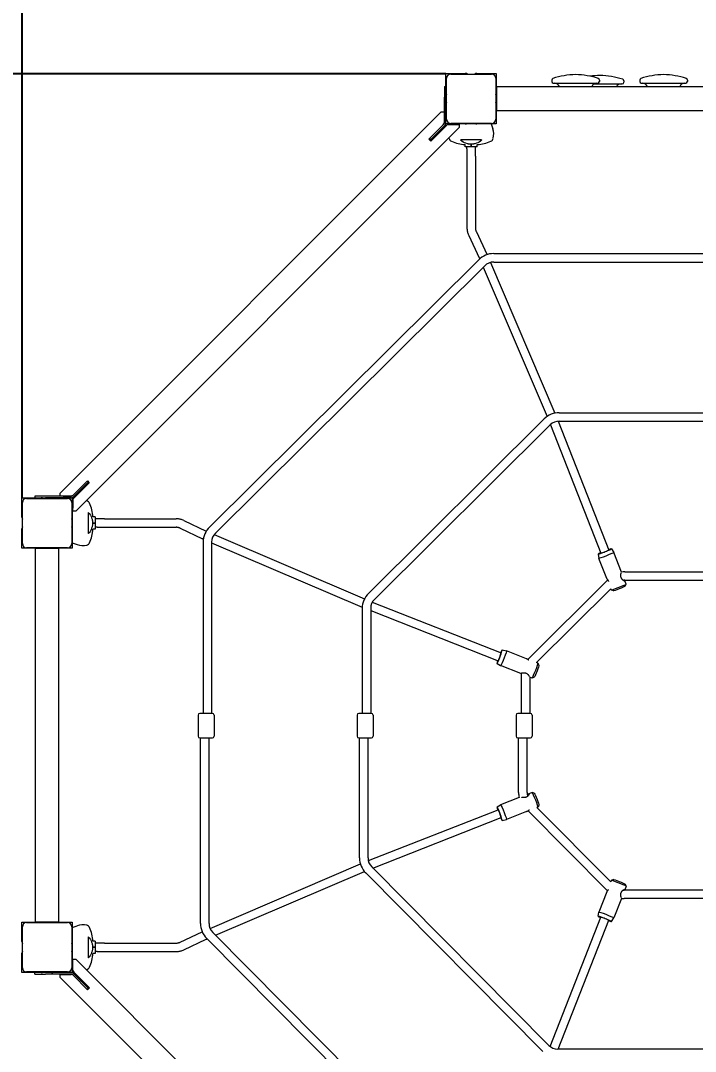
# Model space of a CAD drawing. Extents: x -5037 to 5384, y -4346 to 5633.
# Drawn here: x -1236 to 37, y -599 to 1345 of the extents above; entities that cross this region are included whole.
import ezdxf

# ---------------------------------------------------------------- set-up
doc = ezdxf.new("R2010")
doc.units = 0
doc.header["$LTSCALE"] = 5
doc.header["$PDMODE"] = 33
doc.header["$PDSIZE"] = 20
doc.layers.get('Defpoints').update_dxf_attribs({"linetype": 'CONTINUOUS'})
doc.layers.add('Lg_dim', color=7, linetype='CONTINUOUS')
doc.layers.add('Lg_prod', color=40, linetype='CONTINUOUS')
doc.styles.add('LG1', font='arial.ttf', dxfattribs={"height": 185})
doc.dimstyles.new('LG_DIM', dxfattribs={"dimtxt": 185, "dimasz": 120, "dimexe": 50, "dimexo": 1, "dimgap": 50, "dimtad": 0, "dimtih": 1, "dimtoh": 1, "dimdec": 0, "dimrnd": 10, "dimdsep": 46, "dimtxsty": 'LG1', "dimcen": 2.5, "dimclrt": 4, "dimadec": 4, "dimazin": 0, "dimtfac": 1, "dimtdec": 0, "dimtmove": 0, "dimatfit": 3, "dimfxl": 1, "dimtolj": 1, "dimtzin": 0, "dimarcsym": 0})

# ---------------------------------------------------------------- blocks, each defined once
blk = doc.blocks.new('*D4')
at = {"layer": 'Defpoints', "color": 0, "transparency": 16777216}
for p in [(-3021.5, -355.6), (3050.1, -354.6), (3050.1, -3761.6)]:
    blk.add_point(p, dxfattribs=at)
at = {"layer": 'Lg_dim', "color": 0, "lineweight": -2, "transparency": 16777216}
for p, q in [((-3021.5, -356.6), (-3021.5, -3811.6)), ((3050.1, -355.6), (3050.1, -3811.6)), ((-2901.5, -3761.6), (-1139.3, -3761.6)), ((2930.1, -3761.6), (546.8, -3761.6))]:
    blk.add_line(p, q, dxfattribs=at)
at = {"layer": 'Lg_dim', "color": 0, "transparency": 16777216}
for points in [[(-2901.5, -3741.6), (-2901.5, -3781.6), (-3021.5, -3761.6)], [(2930.1, -3741.6), (2930.1, -3781.6), (3050.1, -3761.6)]]:
    blk.add_solid(points, dxfattribs=at)
at = {"layer": 'Lg_dim', "color": 4, "transparency": 16777216, "insert": (-296.3, -3761.6), "char_height": 185, "attachment_point": 5, "style": 'LG1'}
blk.add_mtext('\\A1;6070 mm\\P [(19\'-11{\\H1.000000x;\\S1/4;}" in)]', dxfattribs=at)
blk = doc.blocks.new('*D6')
at = {"layer": 'Defpoints', "color": 0, "transparency": 16777216}
for p in [(1261.8, 3785.2), (-1233.2, 444.4), (1261.8, 444.4)]:
    blk.add_point(p, dxfattribs=at)
at = {"layer": 'Lg_dim', "color": 0, "lineweight": -2, "transparency": 16777216}
for p, q in [((-1233.2, 445.4), (-1233.2, 3835.2)), ((1261.8, 445.4), (1261.8, 3835.2)), ((-1113.2, 3785.2), (-610.1, 3785.2)), ((1141.8, 3785.2), (908.1, 3785.2))]:
    blk.add_line(p, q, dxfattribs=at)
at = {"layer": 'Lg_dim', "color": 0, "transparency": 16777216}
for points in [[(-1113.2, 3805.2), (-1113.2, 3765.2), (-1233.2, 3785.2)], [(1141.8, 3805.2), (1141.8, 3765.2), (1261.8, 3785.2)]]:
    blk.add_solid(points, dxfattribs=at)
at = {"layer": 'Lg_dim', "color": 4, "transparency": 16777216, "insert": (149, 3785.2), "char_height": 185, "attachment_point": 5, "style": 'LG1'}
blk.add_mtext('\\A1;2500 mm\\P [(8\'-2{\\H1.000000x;\\S5/16;}" in)]', dxfattribs=at)
blk = doc.blocks.new('*D7')
at = {"layer": 'Defpoints', "color": 0, "transparency": 16777216}
for p in [(-433.2, 1244.4), (-4396.1, -1250.6), (-433.2, -1250.6)]:
    blk.add_point(p, dxfattribs=at)
at = {"layer": 'Lg_dim', "color": 0, "lineweight": -2, "transparency": 16777216}
for p, q in [((-434.2, 1244.4), (-4446.1, 1244.4)), ((-4396.1, 1124.4), (-4396.1, 212.7)), ((-4396.1, -1130.6), (-4396.1, -687)), ((-434.2, -1250.6), (-4446.1, -1250.6))]:
    blk.add_line(p, q, dxfattribs=at)
at = {"layer": 'Lg_dim', "color": 0, "transparency": 16777216}
for points in [[(-4416.1, 1124.4), (-4376.1, 1124.4), (-4396.1, 1244.4)], [(-4416.1, -1130.6), (-4376.1, -1130.6), (-4396.1, -1250.6)]]:
    blk.add_solid(points, dxfattribs=at)
at = {"layer": 'Lg_dim', "color": 4, "transparency": 16777216, "insert": (-4396.1, -237.1), "char_height": 185, "attachment_point": 5, "style": 'LG1'}
blk.add_mtext('\\A1;2500 mm\\P [(8\'-2{\\H1.000000x;\\S5/16;}" in)]', dxfattribs=at)

msp = doc.modelspace()

# ---------------------------------------------------------------- linework, layer by layer
at = {"layer": 'Lg_prod', "linetype": 'Continuous', "lineweight": 0}
for p, q in [((-433.7, 1244.9), (-397.2, 1244.9)), ((-433.7, 1208.4), (-433.7, 1244.9)), ((-424.7, 1243.9), (-347.7, 1243.9)), ((-375.2, 1244.9), (-338.7, 1244.9)), ((-338.7, 1244.9), (-338.7, 1208.4)), ((-432.7, 1158.9), (-432.7, 1235.9)), ((-339.7, 1235.9), (-339.7, 1158.9)), ((-234.2, 1232.7), (-234.2, 1229.9)), ((-231.2, 1226.9), (-195.7, 1226.9)), ((-195.7, 1226.9), (-147.2, 1226.9)), ((-154.4, 1225.4), (-143.2, 1225.4)), ((-144.2, 1232.7), (-144.2, 1229.9)), ((-143.2, 1225.4), (-101.2, 1225.4)), ((-98.2, 1231.2), (-98.2, 1228.4)), ((-68.2, 1232.7), (-68.2, 1229.9)), ((-65.2, 1226.9), (-29.7, 1226.9)), ((-29.7, 1226.9), (18.8, 1226.9)), ((21.8, 1232.7), (21.8, 1229.9)), ((-436.7, 1220.4), (-433.7, 1220.4)), ((-436.7, 1220.4), (-436.7, 1200.4)), ((-433.7, 1200.4), (-433.7, 1220.4)), ((365.8, 1219.9), (-338.2, 1219.9)), ((-338.2, 1219.9), (-338.2, 1174.9)), ((-436.7, 1151.6), (-436.7, 1200.4)), ((-433.7, 1151.6), (-433.7, 1200.4)), ((-433.7, 1149.9), (-433.7, 1186.4)), ((-338.7, 1186.4), (-338.7, 1149.9)), ((-1161.6, 453.7), (-442.8, 1172.5)), ((-436.7, 1172.2), (-437.2, 1172.2)), ((-437.2, 1166.8), (-437.2, 1151.9)), ((-338.2, 1174.9), (365.8, 1174.9)), ((-438.7, 1148.4), (-466, 1121.1)), ((-462.5, 1117.5), (-432.8, 1147.2)), ((-459.3, 1123.5), (-435.4, 1147.4)), ((-438.7, 1148.4), (-437.5, 1149.5)), ((-397.2, 1149.9), (-433.7, 1149.9)), ((-429.3, 1148.6), (-414.4, 1148.6)), ((-428.3, 1149.2), (-423.9, 1149.2)), ((-347.7, 1150.9), (-424.7, 1150.9)), ((-423.7, 1149.9), (-424.1, 1148.6)), ((-375.2, 1149.9), (-397.2, 1149.9)), ((-338.7, 1149.9), (-375.2, 1149.9)), ((-348.7, 1149.9), (-345.4, 1140.4)), ((-408.7, 1143), (-1132.1, 419.6)), ((-466, 1121.1), (-462.5, 1117.5)), ((-464.9, 1122.1), (-462.8, 1120)), ((-462.8, 1120), (-459.3, 1123.5)), ((-366.4, 1119.9), (-405.9, 1119.9)), ((-397.6, 1107), (-397.7, 1110.9)), ((-390.9, 1112), (-390.9, 1112)), ((-386.2, 1110.9), (-386.2, 1107)), ((-386.2, 1107), (-386.2, 1110.9)), ((-374.8, 1107), (-374.6, 1110.9)), ((-386.2, 1107), (-397.6, 1107)), ((-394.2, 1103), (-394.2, 1107)), ((-394.2, 1103), (-394.2, 1088.9)), ((-394.2, 1088.9), (-394.2, 954.1)), ((-374.8, 1107), (-386.2, 1107)), ((-378.2, 1103), (-378.2, 1107)), ((-378.2, 1088.9), (-378.2, 1103)), ((-378.2, 1088.9), (-378.2, 954.1)), ((-390.8, 939.5), (-370.9, 897.3)), ((-376.4, 946.3), (-356.5, 904.1)), ((-343.7, 905.4), (375.4, 905.4)), ((-879.8, 389.8), (-371.8, 893.8)), ((-868.6, 378.4), (-360.6, 882.4)), ((-363.3, 879.7), (-242.8, 598.3)), ((-349.7, 888.6), (-228.1, 604.6)), ((-343.7, 889.4), (375.4, 889.4)), ((-220.1, 605.4), (250.4, 605.4)), ((-579.8, 264.8), (-248.3, 593.8)), ((-221.9, 589.3), (-126.6, 346.4)), ((-220.1, 589.4), (250.4, 589.4)), ((-568.6, 253.5), (-237, 582.4)), ((-236.6, 582.8), (-141.5, 340.5)), ((-1137.5, 449.5), (-1110.2, 476.9)), ((-1106.6, 473.3), (-1136.3, 443.7)), ((-1112.3, 470.5), (-1136.2, 446.6)), ((-1112.3, 470.5), (-1108.8, 474)), ((-1110.9, 476.2), (-1108.8, 474)), ((-1110.2, 476.9), (-1106.6, 473.3)), ((-1209.2, 447.9), (-1209.2, 444.9)), ((-1189.2, 447.9), (-1209.2, 447.9)), ((-1140.4, 447.9), (-1189.2, 447.9)), ((-1161.7, 447.9), (-1161.7, 449.9)), ((-1161.6, 449.9), (-1161.7, 449.9)), ((-1156, 448.1), (-1141.1, 448.1)), ((-1137.5, 449.5), (-1138.3, 448.8)), ((-1233.7, 444.9), (-1197.2, 444.9)), ((-1233.7, 408.4), (-1233.7, 444.9)), ((-1232.7, 358.9), (-1232.7, 435.9)), ((-1224.7, 443.9), (-1147.7, 443.9)), ((-1209.2, 444.9), (-1189.2, 444.9)), ((-1140.4, 444.9), (-1189.2, 444.9)), ((-1175.2, 444.9), (-1138.7, 444.9)), ((-1161.7, 444.9), (-1161.7, 444.9)), ((-1139.7, 435.9), (-1139.7, 358.9)), ((-1138.7, 444.9), (-1138.7, 408.4)), ((-1138.7, 434.9), (-1137.8, 435.2)), ((-1137.8, 440.2), (-1137.8, 425.3)), ((-1138.7, 408.4), (-1138.7, 386.4)), ((-1108.7, 417.1), (-1108.7, 377.7)), ((-1095.7, 408.8), (-1099.7, 408.9)), ((-1095.7, 408.8), (-1095.7, 397.4)), ((-1100.7, 392.6), (-1100.7, 392.6)), ((-1095.7, 397.4), (-1099.7, 397.4)), ((-1099.7, 397.4), (-1095.7, 397.4)), ((-1091.7, 405.4), (-1095.7, 405.4)), ((-1095.7, 397.4), (-1095.7, 386)), ((-1091.7, 389.4), (-1095.7, 389.4)), ((-1077.7, 405.4), (-1091.7, 405.4)), ((-1091.7, 389.4), (-1077.7, 389.4)), ((-1077.7, 405.4), (-942.9, 405.4)), ((-1077.7, 389.4), (-942.9, 389.4)), ((-928.2, 402.1), (-886.1, 382.1)), ((-1233.7, 349.9), (-1233.7, 386.4)), ((-1138.7, 386.4), (-1138.7, 349.9)), ((-1095.7, 386), (-1099.7, 385.8)), ((-935.1, 387.6), (-892.9, 367.7)), ((-871, 375.6), (-587.5, 254.2)), ((-1197.2, 349.9), (-1233.7, 349.9)), ((-1147.7, 350.9), (-1224.7, 350.9)), ((-1138.7, 349.9), (-1175.2, 349.9)), ((-1138.7, 359.9), (-1129.2, 356.6)), ((-891.7, 361.4), (-891.7, 38.4)), ((-875.7, 361.4), (-875.7, 38.4)), ((-875.7, 360.2), (-591.7, 238.6)), ((-1163.7, 349.4), (-1208.7, 349.4)), ((-1208.7, 349.4), (-1208.7, -354.6)), ((-1163.7, -354.6), (-1163.7, 349.4)), ((-146.8, 338.7), (-145.2, 330.8)), ((-130.3, 292.8), (-145.2, 330.8)), ((-121.5, 348.7), (-117.3, 341.7)), ((-102.8, 304.8), (-117.3, 341.7)), ((-96.5, 305.4), (125.5, 305.4)), ((-279.5, 140.2), (-128.5, 290)), ((-262.9, 134.2), (-122.6, 273.3)), ((-121.8, 271.3), (-122.6, 273.3)), ((-96.5, 289.4), (125.5, 289.4)), ((-93.9, 282.2), (-96.4, 288.7)), ((-95.6, 278.3), (-93.9, 282.2)), ((-117.9, 269.6), (-121.8, 271.3)), ((-591.7, 236.4), (-591.7, 38.4)), ((-575.7, 236.4), (-575.7, 38.4)), ((-572.6, 248.2), (-329.3, 152.7)), ((-575.7, 232.2), (-335.1, 137.8)), ((-327.5, 158), (-319.6, 156.4)), ((-281.5, 141.5), (-319.6, 156.4)), ((-337.4, 132.7), (-330.5, 128.5)), ((-292.5, 113.6), (-330.5, 128.5)), ((-260.1, 133.1), (-262.9, 134.2)), ((-258.4, 129.1), (-260, 133)), ((-291.7, 111.5), (-291.7, 38.4)), ((-271, 105.1), (-275.7, 106.9)), ((-275.7, 106.9), (-275.7, 38.4)), ((-267.1, 106.8), (-271, 105.1)), ((-901.2, 35.4), (-901.2, -4.6)), ((-886.2, 38.4), (-898.2, 38.4)), ((-874.2, 38.4), (-886.2, 38.4)), ((-871.2, 35.4), (-871.2, -4.6)), ((-601.2, 35.4), (-601.2, -4.6)), ((-586.2, 38.4), (-598.2, 38.4)), ((-574.2, 38.4), (-586.2, 38.4)), ((-571.2, 35.4), (-571.2, -4.6)), ((-301.2, 35.4), (-301.2, -4.6)), ((-286.2, 38.4), (-298.2, 38.4)), ((-274.2, 38.4), (-286.2, 38.4)), ((-271.2, 35.4), (-271.2, -4.6)), ((-898.2, -7.6), (-886.2, -7.6)), ((-896.7, -357.6), (-896.7, -7.6)), ((-886.2, -7.6), (-874.2, -7.6)), ((-880.7, -357.6), (-880.7, -7.6)), ((-598.2, -7.6), (-586.2, -7.6)), ((-596.7, -234.1), (-596.7, -7.6)), ((-586.2, -7.6), (-574.2, -7.6)), ((-580.7, -234.1), (-580.7, -7.6)), ((-298.2, -7.6), (-286.2, -7.6)), ((-296.7, -110.5), (-296.7, -7.6)), ((-286.2, -7.6), (-274.2, -7.6)), ((-280.7, -110.5), (-280.7, -7.6)), ((-271, -110.4), (-277.4, -112.9)), ((-267.1, -112.1), (-271, -110.4)), ((-337.4, -138), (-330.5, -133.7)), ((-295.5, -120), (-330.5, -133.7)), ((-258.4, -134.4), (-260, -138.3)), ((-580.1, -239.2), (-335.1, -143.1)), ((-281.5, -146.7), (-319.6, -161.7)), ((-129, -296), (-278.8, -145)), ((-260.1, -138.3), (-262.1, -139.1)), ((-122.9, -279.4), (-262.1, -139.1)), ((-571.6, -253.1), (-329.3, -158)), ((-327.5, -163.3), (-319.6, -161.7)), ((-878.8, -366.8), (-595.1, -245.3)), ((-239.8, -587.5), (-573.7, -251)), ((-868.5, -379.8), (-587.5, -259.5)), ((-251.2, -598.8), (-585.1, -262.2)), ((-121.8, -276.5), (-122.9, -279.4)), ((-117.9, -274.8), (-121.8, -276.5)), ((-93.9, -287.5), (-96.4, -293.9)), ((-95.6, -283.6), (-93.9, -287.5)), ((-130.3, -298), (-145.2, -336)), ((-102.8, -310.3), (-117.3, -347)), ((124.2, -294.6), (-97.8, -294.6)), ((124.2, -310.6), (-97.8, -310.6)), ((-237.2, -589.8), (-141.5, -345.8)), ((-146.8, -344), (-145.2, -336)), ((-121.5, -353.9), (-117.3, -347)), ((-1233.7, -355.1), (-1197.2, -355.1)), ((-1233.7, -391.6), (-1233.7, -355.1)), ((-1232.7, -441.1), (-1232.7, -364.1)), ((-1224.7, -356.1), (-1147.7, -356.1)), ((-1208.7, -354.6), (-1163.7, -354.6)), ((-1175.2, -355.1), (-1138.7, -355.1)), ((-1139.7, -364.1), (-1139.7, -441.1)), ((-1138.7, -355.1), (-1138.7, -391.6)), ((-1138.7, -365.1), (-1129.2, -361.9)), ((-222, -594.6), (-126.6, -351.6)), ((-1108.7, -382.9), (-1108.7, -422.3)), ((-935.1, -392.9), (-893.5, -373.2)), ((-928.2, -407.3), (-886.1, -387.4)), ((-376.1, -898.8), (-885.1, -385.8)), ((-364.8, -887.5), (-873.7, -374.5)), ((-1138.7, -391.6), (-1138.7, -413.6)), ((-1100.7, -407.4), (-1100.7, -407.4)), ((-1095.7, -391.2), (-1099.7, -391.1)), ((-1099.7, -402.6), (-1095.7, -402.6)), ((-1095.7, -402.6), (-1099.7, -402.6)), ((-1095.7, -391.2), (-1095.7, -402.6)), ((-1091.7, -394.6), (-1095.7, -394.6)), ((-1095.7, -402.6), (-1095.7, -414)), ((-1077.7, -394.6), (-1091.7, -394.6)), ((-1077.7, -394.6), (-942.9, -394.6)), ((-1233.7, -450.1), (-1233.7, -413.6)), ((-1138.7, -413.6), (-1138.7, -450.1)), ((-1131.8, -425.2), (-408.4, -1148.6)), ((-1095.7, -414), (-1099.7, -414.2)), ((-1091.7, -410.6), (-1095.7, -410.6)), ((-1091.7, -410.6), (-1077.7, -410.6)), ((-1077.7, -410.6), (-942.9, -410.6)), ((-1138.7, -440.1), (-1137.4, -440.6)), ((-1137.4, -445.8), (-1137.4, -430.9)), ((-1197.2, -450.1), (-1233.7, -450.1)), ((-1147.7, -449.1), (-1224.7, -449.1)), ((-1209.2, -453.1), (-1209.2, -450.1)), ((-1189.2, -450.1), (-1209.2, -450.1)), ((-1209.2, -453.1), (-1189.2, -453.1)), ((-1140.4, -450.1), (-1189.2, -450.1)), ((-1140.4, -453.1), (-1189.2, -453.1)), ((-1138.7, -450.1), (-1175.2, -450.1)), ((-1161.7, -450.1), (-1161.7, -450.1)), ((-1161.7, -453.1), (-1161.7, -455.1)), ((-1161.7, -455.1), (-1161.3, -455.1)), ((-442.5, -1178.1), (-1161.3, -459.3)), ((-1155.6, -453.7), (-1140.7, -453.7)), ((-1137.2, -455.1), (-1138.3, -454)), ((-1137.2, -455.1), (-1109.8, -482.5)), ((-1112.3, -475.8), (-1136.2, -451.9)), ((-1106.3, -478.9), (-1136, -449.3)), ((-1108.8, -479.3), (-1112.3, -475.8)), ((-1110.9, -481.4), (-1108.8, -479.3)), ((-1109.8, -482.5), (-1106.3, -478.9)), ((247.8, -594.6), (-222.8, -594.6))]:
    msp.add_line(p, q, dxfattribs=at)
for centre, radius, start, end in [((-424.7, 1235.9), 8, 90, 180), ((-397.2, 1236.9), 8, 61.045, 90), ((-375.2, 1236.9), 8, 90, 118.955), ((-347.7, 1235.9), 8, 0, 90), ((-231.2, 1232.7), 3, 108.0094, 180), ((-231.2, 1229.9), 3, 180, 270), ((-185.7, 1092.9), 150, 91.3173, 108.0094), ((-229.2, 1216.9), 10, 17.4576, 90), ((-192.6, 1092.9), 150, 71.9906, 88.6827), ((-139.7, 1091.4), 150, 91.3173, 98.5355), ((-149.2, 1216.9), 10, 90, 162.5424), ((-147.2, 1229.9), 3, 270, 360), ((-147.2, 1232.7), 3, 0, 71.9906), ((-146.6, 1091.4), 150, 71.9906, 88.6827), ((-103.2, 1215.4), 10, 90, 153.2563), ((-101.2, 1228.4), 3, 270, 360), ((-101.2, 1231.2), 3, 0, 71.9906), ((-65.2, 1232.7), 3, 108.0094, 180), ((-65.2, 1229.9), 3, 180, 270), ((-19.7, 1092.9), 150, 91.3173, 108.0094), ((-63.2, 1216.9), 10, 17.4576, 90), ((-26.6, 1092.9), 150, 71.9906, 88.6827), ((16.8, 1216.9), 10, 90, 162.5424), ((18.8, 1229.9), 3, 270, 360), ((18.8, 1232.7), 3, 0, 71.9906), ((-425.7, 1208.4), 8, 180, 208.955), ((-346.7, 1208.4), 8, 331.045, 0), ((-425.7, 1186.4), 8, 151.045, 180), ((-346.7, 1186.4), 8, 0, 28.955), ((-442.2, 1151.9), 5, 315, 0.006), ((-428.3, 1155.2), 11, 210.5987, 211.8634), ((-439.7, 1151.6), 3, 315, 0), ((-428.3, 1155.2), 11, 227.6053, 238.1366), ((-439.7, 1151.6), 6, 315, 0), ((-428.3, 1155.2), 6, 206.2352, 206.3013), ((-429.3, 1143.6), 5, 90.006, 135), ((-424.7, 1158.9), 8, 180, 270), ((-428.3, 1155.2), 6, 243.6987, 270), ((-397.2, 1157.9), 8, 270, 298.955), ((-375.2, 1157.9), 8, 241.045, 270), ((-347.7, 1158.9), 8, 270, 0), ((-375.6, 1130), 32, 346.8467, 19), ((-396.7, 1130), 32, 191.3388, 193.1533), ((-420, 1124.5), 8, 193.1533, 245.347), ((-394.2, 1180.8), 70, 245.347, 267.117), ((-378.1, 1180.8), 70, 272.883, 294.653), ((-352.3, 1124.5), 8, 294.653, 346.8467), ((-343.7, 865.4), 40, 90, 134.7719), ((-343.7, 865.4), 24, 90, 134.7719), ((-220.1, 565.4), 40, 90, 134.7719), ((-220.1, 565.4), 24, 90, 134.7719), ((-1141.1, 453.1), 5, 269.994, 315), ((-1140.4, 450.9), 3, 270, 315), ((-1144.7, 438.9), 11, 58.7146, 60.3027), ((-1224.7, 435.9), 8, 90, 180), ((-1197.2, 436.9), 8, 61.045, 90), ((-1175.2, 436.9), 8, 90, 118.955), ((-1147.7, 435.9), 8, 0, 90), ((-1140.4, 450.9), 6, 270, 315), ((-1132.8, 440.2), 5, 135, 179.994), ((-1144.7, 438.9), 11, 31.8634, 42.5011), ((-1118.7, 407.9), 32, 76.8467, 78.6612), ((-1113.3, 431.3), 8, 24.653, 76.8467), ((-1169.6, 405.4), 70, 2.883, 24.653), ((-1225.7, 408.4), 8, 180, 208.955), ((-1146.7, 408.4), 8, 331.045, 0), ((-1225.7, 386.4), 8, 151.045, 180), ((-1146.7, 386.4), 8, 0, 28.955), ((-851.7, 361.4), 40, 134.7719, 180), ((-1169.6, 389.3), 70, 335.347, 357.117), ((-851.7, 361.4), 24, 134.7719, 180), ((-1224.7, 358.9), 8, 180, 270), ((-1197.2, 357.9), 8, 270, 298.955), ((-1175.2, 357.9), 8, 241.045, 270), ((-1147.7, 358.9), 8, 270, 0), ((-1118.7, 386.9), 32, 251, 283.1533), ((-1113.3, 363.5), 8, 283.1533, 335.347), ((-96.5, 265.4), 40, 90, 98.9959), ((-96.5, 265.4), 24, 90, 96.5247), ((-551.7, 236.4), 40, 134.7719, 180), ((-551.7, 236.4), 24, 134.7719, 180), ((-251.7, 111.5), 40, 175.8038, 180), ((-898.2, 35.4), 3, 90, 180), ((-874.2, 35.4), 3, 0, 90), ((-598.2, 35.4), 3, 90, 180), ((-574.2, 35.4), 3, 0, 90), ((-298.2, 35.4), 3, 90, 180), ((-274.2, 35.4), 3, 0, 90), ((-898.2, -4.6), 3, 180, 270), ((-874.2, -4.6), 3, 270, 0), ((-598.2, -4.6), 3, 180, 270), ((-574.2, -4.6), 3, 270, 0), ((-298.2, -4.6), 3, 180, 270), ((-274.2, -4.6), 3, 270, 0), ((-256.7, -110.5), 40, 180, 193.7385), ((-256.7, -110.5), 24, 180, 197.0984), ((-556.7, -234.1), 40, 180, 224.7719), ((-556.7, -234.1), 24, 180, 224.7719), ((-97.8, -270.6), 40, 262.7165, 270), ((-97.8, -270.6), 24, 266.1403, 270), ((-1224.7, -364.1), 8, 90, 180), ((-1197.2, -363.1), 8, 61.045, 90), ((-1175.2, -363.1), 8, 90, 118.955), ((-1147.7, -364.1), 8, 0, 90), ((-1118.7, -392.1), 32, 76.8467, 109), ((-1113.3, -368.7), 8, 24.653, 76.8467), ((-1169.6, -394.6), 70, 2.883, 24.653), ((-856.7, -357.6), 40, 180, 224.7719), ((-856.7, -357.6), 24, 180, 224.7719), ((-1225.7, -391.6), 8, 180, 208.955), ((-1146.7, -391.6), 8, 331.045, 0), ((-1225.7, -413.6), 8, 151.045, 180), ((-1146.7, -413.6), 8, 0, 28.955), ((-1169.6, -410.7), 70, 335.347, 357.117), ((-1224.7, -441.1), 8, 180, 270), ((-1147.7, -441.1), 8, 270, 0), ((-1132.4, -445.8), 5, 180.006, 225), ((-1118.7, -413.1), 32, 281.3388, 283.1533), ((-1113.3, -436.5), 8, 283.1533, 335.347), ((-1197.2, -442.1), 8, 270, 298.955), ((-1175.2, -442.1), 8, 241.045, 270), ((-1140.7, -458.7), 5, 45, 90.006), ((-1140.4, -456.1), 6, 45, 90), ((-1140.4, -456.1), 3, 45, 90), ((-1144.7, -444.1), 11, 298.1869, 301.2995), ((-1144.7, -444.1), 11, 317.5027, 328.1366), ((-222.8, -570.6), 24, 224.7719, 270)]:
    msp.add_arc(centre, radius, start, end, dxfattribs=at)
for centre, major_axis, start_param, end_param in [((-134.1, 343.7), (-12.7, -5), -0.172394, 2.969199), ((-134.1, 343.7), (-12.7, -5), -0.941353, -0.172394), ((-134.1, 343.7), (-8.84, -3.47), -0.172394, 2.969199), ((-134.1, 343.7), (-8.84, -3.47), -0.569621, -0.172394), ((-134.1, 343.7), (12.7, 5), -0.172394, 0.941353), ((-134.1, 343.7), (8.84, 3.47), -0.172394, 0.569621), ((-107.9, 276.8), (-14, -5.5), 0, 2.969199), ((-107.9, 276.8), (14, 5.5), -0.172394, 0), ((-332.5, 145.4), (-5, -12.7), 0.172394, 3.313987), ((-332.5, 145.4), (5, 12.7), 0.172394, 0.941353), ((-332.5, 145.4), (-5, -12.7), -0.941353, 0.172394), ((-332.5, 145.4), (-3.47, -8.84), -0.569621, 0.172394), ((-332.5, 145.4), (-3.47, -8.84), 0.172394, 3.313987), ((-332.5, 145.4), (3.47, 8.84), 0.172394, 0.569621), ((-265.6, 119.1), (-5.5, -14), 0.172394, 3.141593), ((-265.6, 119.1), (-5.5, -14), 0, 0.172394), ((-265.6, -124.4), (-5.5, 14), -0.172394, 0), ((-265.6, -124.4), (5.5, -14), 0, 2.969199), ((-332.5, -150.6), (-5, 12.7), -0.172394, 0.941353), ((-332.5, -150.6), (5, -12.7), -0.172394, 2.969199), ((-332.5, -150.6), (-3.47, 8.84), -0.172394, 0.569621), ((-332.5, -150.6), (3.47, -8.84), -0.172394, 2.969199), ((-332.5, -150.6), (5, -12.7), -0.941353, -0.172394), ((-332.5, -150.6), (3.47, -8.84), -0.569621, -0.172394), ((-107.9, -282), (14, -5.5), 0.172394, 3.141593), ((-107.9, -282), (14, -5.5), 0, 0.172394), ((-134.1, -349), (12.7, -5), 0.172394, 3.313987), ((-134.1, -349), (-12.7, 5), 0.172394, 0.941353), ((-134.1, -349), (8.84, -3.47), 0.172394, 3.313987), ((-134.1, -349), (-8.84, 3.47), 0.172394, 0.569621), ((-134.1, -349), (12.7, -5), -0.941353, 0.172394), ((-134.1, -349), (8.84, -3.47), -0.569621, 0.172394)]:
    msp.add_ellipse(centre, major_axis=major_axis, ratio=0.054622, start_param=start_param, end_param=end_param, dxfattribs=at)
at = {"layer": 'Lg_prod', "linetype": 'Continuous', "lineweight": 0, "extrusion": (0, 0, -1)}
for centre, major_axis, start_param, end_param in [((-131.2, 336.3), (14, 5.5), 0.172394, 3.151239), ((-131.2, 336.3), (14, 5.5), -0.009646, 0.172394), ((-106.8, 274), (11.2, 4.4), 0.172394, 3.086862), ((-106.8, 274), (11.2, 4.4), 0.054731, 0.172394), ((-325, 142.4), (5.5, 14), -0.009646, 2.969199), ((-325, 142.4), (-5.5, -14), -0.172394, 0.009646), ((-262.8, 118), (4.4, 11.2), 0.054731, 2.969199), ((-262.8, 118), (-4.4, -11.2), -0.172394, -0.054731), ((-262.8, -123.3), (-4.4, 11.2), 0.054731, 0.172394), ((-262.8, -123.3), (-4.4, 11.2), 0.172394, 3.086862), ((-325, -147.7), (-5.5, 14), -0.009646, 0.172394), ((-325, -147.7), (-5.5, 14), 0.172394, 3.151239), ((-106.8, -279.2), (-11.2, 4.4), 0.054731, 2.969199), ((-106.8, -279.2), (11.2, -4.4), -0.172394, -0.054731), ((-131.2, -341.5), (-14, 5.5), -0.009646, 2.969199), ((-131.2, -341.5), (14, -5.5), -0.172394, 0.009646)]:
    msp.add_ellipse(centre, major_axis=major_axis, ratio=0.054622, start_param=start_param, end_param=end_param, dxfattribs=at)
at = {"layer": 'Lg_prod', "linetype": 'Continuous', "lineweight": 0}
for points, weights in [([(-442.8, 1172.5), (-442.8, 1172.5), (-440.8, 1172.5), (-437.2, 1172.5)], [1, 0.910683602523, 0.910683602523, 1]), ([(-437.2, 1172.5), (-437.2, 1170.8), (-437.2, 1168.8), (-437.2, 1166.8)], [1, 0.977283884193, 0.977283884193, 1]), ([(-414.4, 1148.6), (-412.4, 1148.6), (-410.5, 1148.6), (-408.7, 1148.6)], [1, 0.977283884193, 0.977283884193, 1]), ([(-408.7, 1148.6), (-408.7, 1145), (-408.7, 1143), (-408.7, 1143)], [1, 0.910683602523, 0.910683602523, 1]), ([(-1161.6, 448.1), (-1161.6, 451.7), (-1161.6, 453.7), (-1161.6, 453.7)], [1, 0.910683602523, 0.910683602523, 1]), ([(-1156, 448.1), (-1158, 448.1), (-1159.9, 448.1), (-1161.6, 448.1)], [1, 0.977283884193, 0.977283884193, 1]), ([(-1137.8, 419.6), (-1137.8, 421.3), (-1137.8, 423.3), (-1137.8, 425.3)], [1, 0.977283884193, 0.977283884193, 1]), ([(-1132.1, 419.6), (-1132.1, 419.6), (-1134.2, 419.6), (-1137.8, 419.6)], [1, 0.910683602523, 0.910683602523, 1]), ([(-1137.4, -425.2), (-1133.8, -425.2), (-1131.8, -425.2), (-1131.8, -425.2)], [1, 0.910683602523, 0.910683602523, 1]), ([(-1137.4, -430.9), (-1137.4, -428.9), (-1137.4, -426.9), (-1137.4, -425.2)], [1, 0.977283884193, 0.977283884193, 1]), ([(-1161.3, -459.3), (-1161.3, -459.3), (-1161.3, -457.3), (-1161.3, -453.7)], [1, 0.910683602523, 0.910683602523, 1]), ([(-1161.3, -453.7), (-1159.6, -453.7), (-1157.6, -453.7), (-1155.6, -453.7)], [1, 0.977283884193, 0.977283884193, 1])]:
    msp.add_rational_spline(points, weights, degree=3, dxfattribs=at)
for points, knots in [([(-434.1, 1145.9), (-434.2, 1146), (-434.3, 1146), (-434.3, 1146.1), (-434.3, 1146.1), (-434.3, 1146.1)], [0.015235173, 0.015235173, 0.015235173, 0.015235173, 0.0155326765, 0.0155326765, 0.0155327333, 0.0155327333, 0.0155327333, 0.0155327333]), ([(-403.7, 1117.2), (-404.2, 1117.5), (-404.6, 1117.9), (-405.1, 1118.5), (-405.3, 1118.8), (-405.6, 1119.3), (-405.7, 1119.6), (-405.9, 1119.9)], [0.000000486, 0.000000486, 0.000000486, 0.000000486, 0.002114988, 0.002114988, 0.003172238, 0.003172238, 0.004229489, 0.004229489, 0.004229489, 0.004229489]), ([(-386.2, 1111.7), (-386.5, 1111.7), (-386.8, 1111.7), (-387.5, 1111.7), (-387.8, 1111.7), (-388.8, 1111.8), (-389.5, 1111.8), (-390.7, 1111.9), (-391.3, 1112), (-392.4, 1112.2), (-392.9, 1112.3), (-393.3, 1112.5)], [0.008164918, 0.008164918, 0.008164918, 0.008164918, 0.009167239, 0.009167239, 0.01016956, 0.01016956, 0.012174201, 0.012174201, 0.014178842, 0.014178842, 0.016183483, 0.016183483, 0.016183483, 0.016183483]), ([(-379, 1112.5), (-379.4, 1112.3), (-379.9, 1112.2), (-380.8, 1112.1), (-381, 1112), (-381.6, 1111.9), (-381.9, 1111.9), (-382.9, 1111.8), (-383.5, 1111.8), (-384.5, 1111.7), (-384.8, 1111.7), (-385.5, 1111.7), (-385.8, 1111.7), (-386.2, 1111.7)], [0.000143327, 0.000143327, 0.000143327, 0.000143327, 0.002148725, 0.002148725, 0.003151424, 0.003151424, 0.004154123, 0.004154123, 0.006159521, 0.006159521, 0.00716222, 0.00716222, 0.008164918, 0.008164918, 0.008164918, 0.008164918]), ([(-366.4, 1119.9), (-366.7, 1119.3), (-367, 1118.8), (-367.5, 1118.1), (-367.7, 1117.9), (-368.1, 1117.5), (-368.4, 1117.4), (-368.6, 1117.2)], [0.000000242, 0.000000242, 0.000000242, 0.000000242, 0.002114103, 0.002114103, 0.003171033, 0.003171033, 0.004227963, 0.004227963, 0.004227963, 0.004227963]), ([(-394.2, 954.1), (-394.2, 953.1), (-394.1, 952.1), (-393.9, 950.1), (-393.8, 949.1), (-393.4, 947.1), (-393.2, 946.1), (-392.7, 944.2), (-392.4, 943.2), (-391.7, 941.3), (-391.3, 940.4), (-390.8, 939.5)], [3.1415927, 3.1415927, 3.1415927, 3.1415927, 3.2218778, 3.2218778, 3.3021629, 3.3021629, 3.3824481, 3.3824481, 3.4627332, 3.4627332, 3.5430184, 3.5430184, 3.5430184, 3.5430184]), ([(-378.2, 954.1), (-378.2, 953.6), (-378.1, 953.1), (-378, 952), (-378, 951.5), (-377.8, 950.4), (-377.7, 949.9), (-377.4, 948.8), (-377.2, 948.3), (-376.8, 947.3), (-376.6, 946.8), (-376.4, 946.3)], [3.1415927, 3.1415927, 3.1415927, 3.1415927, 3.2218778, 3.2218778, 3.3021629, 3.3021629, 3.3824481, 3.3824481, 3.4627332, 3.4627332, 3.5430184, 3.5430184, 3.5430184, 3.5430184]), ([(-370.9, 897.3), (-370.8, 896.9), (-370.6, 896.6), (-370.3, 896), (-370.2, 895.7), (-370.1, 895.4)], [2.71960375, 2.71960375, 2.71960375, 2.71960375, 2.75800099, 2.75800099, 2.79177864, 2.79177864, 2.79177864, 2.79177864]), ([(-1136.1, 445.8), (-1136.1, 445.8), (-1136.1, 445.8), (-1135.9, 445.5), (-1135.7, 445.2), (-1135.5, 444.9), (-1135.5, 444.9), (-1135.5, 444.9)], [0.054256664, 0.054256664, 0.054256664, 0.054256664, 0.054256755, 0.054256755, 0.055358265, 0.055358265, 0.055358324, 0.055358324, 0.055358324, 0.055358324]), ([(-1108.7, 417.1), (-1108.1, 416.8), (-1107.6, 416.5), (-1106.9, 416), (-1106.7, 415.8), (-1106.3, 415.4), (-1106.2, 415.2), (-1106, 414.9)], [0.000000242, 0.000000242, 0.000000242, 0.000000242, 0.002114103, 0.002114103, 0.003171033, 0.003171033, 0.004227963, 0.004227963, 0.004227963, 0.004227963]), ([(-1101.2, 404.5), (-1101.1, 404.1), (-1101, 403.6), (-1100.8, 402.8), (-1100.8, 402.5), (-1100.7, 401.9), (-1100.7, 401.6), (-1100.6, 400.7), (-1100.5, 400), (-1100.5, 399), (-1100.5, 398.7), (-1100.5, 398), (-1100.5, 397.7), (-1100.5, 397.4)], [0.000143327, 0.000143327, 0.000143327, 0.000143327, 0.002148725, 0.002148725, 0.003151424, 0.003151424, 0.004154123, 0.004154123, 0.006159521, 0.006159521, 0.00716222, 0.00716222, 0.008164918, 0.008164918, 0.008164918, 0.008164918]), ([(-1100.5, 397.4), (-1100.5, 397), (-1100.5, 396.7), (-1100.5, 396), (-1100.5, 395.7), (-1100.5, 394.7), (-1100.6, 394.1), (-1100.7, 392.8), (-1100.8, 392.2), (-1101, 391.2), (-1101.1, 390.7), (-1101.2, 390.2)], [0.008164918, 0.008164918, 0.008164918, 0.008164918, 0.009167239, 0.009167239, 0.01016956, 0.01016956, 0.012174201, 0.012174201, 0.014178842, 0.014178842, 0.016183483, 0.016183483, 0.016183483, 0.016183483]), ([(-928.2, 402.1), (-929.2, 402.5), (-930.1, 402.9), (-932, 403.6), (-933, 403.9), (-934.9, 404.4), (-935.9, 404.7), (-937.9, 405), (-938.9, 405.1), (-940.9, 405.3), (-941.9, 405.4), (-942.9, 405.4)], [5.8817596, 5.8817596, 5.8817596, 5.8817596, 5.9620447, 5.9620447, 6.0423299, 6.0423299, 6.122615, 6.122615, 6.2029002, 6.2029002, 6.2831853, 6.2831853, 6.2831853, 6.2831853]), ([(-935.1, 387.6), (-935.6, 387.8), (-936.1, 388), (-937.1, 388.4), (-937.6, 388.6), (-938.7, 388.9), (-939.2, 389), (-940.3, 389.2), (-940.8, 389.3), (-941.8, 389.3), (-942.4, 389.4), (-942.9, 389.4)], [5.8817596, 5.8817596, 5.8817596, 5.8817596, 5.9620447, 5.9620447, 6.0423299, 6.0423299, 6.122615, 6.122615, 6.2029002, 6.2029002, 6.2831853, 6.2831853, 6.2831853, 6.2831853]), ([(-1106, 379.8), (-1106.3, 379.4), (-1106.7, 378.9), (-1107.3, 378.4), (-1107.6, 378.2), (-1108.1, 377.9), (-1108.4, 377.8), (-1108.7, 377.7)], [0.000000486, 0.000000486, 0.000000486, 0.000000486, 0.002114988, 0.002114988, 0.003172238, 0.003172238, 0.004229489, 0.004229489, 0.004229489, 0.004229489]), ([(-891.3, 366.9), (-891.5, 367), (-891.6, 367.1), (-892.2, 367.3), (-892.5, 367.5), (-892.9, 367.7)], [3.50669976, 3.50669976, 3.50669976, 3.50669976, 3.52518431, 3.52518431, 3.56358156, 3.56358156, 3.56358156, 3.56358156]), ([(-130.3, 292.8), (-130.2, 292.7), (-130.2, 292.6), (-130, 292.3), (-129.9, 292), (-129.5, 291.4), (-129.3, 291.1), (-128.9, 290.6), (-128.8, 290.4), (-128.5, 290.1), (-128.4, 289.9), (-128, 289.3), (-127.7, 288.9), (-127.2, 288.1), (-127, 287.7), (-126.8, 287.3)], [0.029790897, 0.029790897, 0.029790897, 0.029790897, 0.030574325, 0.030574325, 0.03226976, 0.03226976, 0.033965195, 0.033965195, 0.034812913, 0.034812913, 0.035660631, 0.035660631, 0.037356066, 0.037356066, 0.038630861, 0.038630861, 0.038630861, 0.038630861]), ([(-96.4, 288.1), (-96.5, 288), (-96.7, 288), (-97, 288), (-97.2, 288.1), (-97.7, 288.3), (-98, 288.4), (-98.7, 288.8), (-99, 289), (-99.5, 289.4), (-99.7, 289.5), (-100.1, 289.8), (-100.2, 290), (-100.8, 290.5), (-101.1, 290.8), (-101.6, 291.5), (-101.8, 291.7), (-102.1, 292.1), (-102.3, 292.3), (-102.7, 293.1), (-103, 293.6), (-103.4, 294.6), (-103.5, 295.2), (-103.7, 296), (-103.8, 296.3), (-103.8, 296.8), (-103.9, 297.1), (-103.9, 297.7), (-103.9, 297.9), (-103.9, 298.5), (-103.9, 298.7), (-103.9, 299.5), (-103.8, 300), (-103.7, 300.9), (-103.6, 301.3), (-103.4, 302.1), (-103.3, 302.5), (-103.2, 302.9), (-103.1, 303), (-103, 303.3), (-103, 303.4), (-102.9, 303.6), (-102.8, 303.7), (-102.8, 303.7)], [0, 0, 0, 0, 0.00169897, 0.00169897, 0.00339793, 0.00339793, 0.0050969, 0.0050969, 0.00679586, 0.00679586, 0.00764535, 0.00764535, 0.00849483, 0.00849483, 0.0101938, 0.0101938, 0.01104328, 0.01104328, 0.01189276, 0.01189276, 0.01359173, 0.01359173, 0.01529069, 0.01529069, 0.01614018, 0.01614018, 0.01698966, 0.01698966, 0.01783914, 0.01783914, 0.01868862, 0.01868862, 0.02038759, 0.02038759, 0.02208656, 0.02208656, 0.02378552, 0.02378552, 0.02463501, 0.02463501, 0.02548449, 0.02548449, 0.0263443, 0.0263443, 0.0263443, 0.0263443]), ([(-96.8, 289.4), (-96.7, 289.2), (-96.6, 289.1), (-96.5, 288.8), (-96.5, 288.7), (-96.4, 288.5), (-96.4, 288.5), (-96.3, 288.3), (-96.3, 288.3), (-96.4, 288.2), (-96.4, 288.1), (-96.4, 288.1)], [0.049911808, 0.049911808, 0.049911808, 0.049911808, 0.050919548, 0.050919548, 0.051767266, 0.051767266, 0.052614984, 0.052614984, 0.053462701, 0.053462701, 0.054310419, 0.054310419, 0.054310419, 0.054310419]), ([(-277.3, 138.7), (-277.5, 138.8), (-277.7, 138.9), (-278.1, 139.2), (-278.3, 139.3), (-278.9, 139.7), (-279.2, 140), (-279.9, 140.5), (-280.2, 140.7), (-280.8, 141.1), (-281, 141.2), (-281.4, 141.4), (-281.5, 141.4), (-281.5, 141.5)], [0.017195763, 0.017195763, 0.017195763, 0.017195763, 0.017839142, 0.017839142, 0.018688625, 0.018688625, 0.02038759, 0.02038759, 0.022086556, 0.022086556, 0.023785522, 0.023785522, 0.024565127, 0.024565127, 0.024565127, 0.024565127]), ([(-292.7, 113.9), (-292.6, 113.9), (-292.5, 114), (-292.1, 114.2), (-291.8, 114.3), (-291.2, 114.5), (-290.9, 114.6), (-290.1, 114.8), (-289.7, 114.9), (-289, 115), (-288.8, 115), (-288.3, 115.1), (-288, 115.1), (-287.2, 115.1), (-286.7, 115.1), (-285.6, 115.1), (-285.1, 115), (-284.2, 114.8), (-284, 114.7), (-283.4, 114.6), (-283.2, 114.5), (-282.4, 114.2), (-281.8, 113.9), (-281.1, 113.5), (-280.9, 113.3), (-280.5, 113), (-280.2, 112.9), (-279.8, 112.5), (-279.7, 112.3), (-279.3, 112), (-279.1, 111.8), (-278.6, 111.3), (-278.3, 110.9), (-277.9, 110.4), (-277.8, 110.2), (-277.6, 109.9), (-277.5, 109.7), (-277.2, 109.3), (-277.1, 109), (-276.9, 108.6), (-276.9, 108.5), (-276.8, 108.2), (-276.8, 108.2), (-276.8, 108.1)], [0.02718345, 0.02718345, 0.02718345, 0.02718345, 0.02887889, 0.02887889, 0.03057432, 0.03057432, 0.03226976, 0.03226976, 0.0339652, 0.0339652, 0.03481291, 0.03481291, 0.03566063, 0.03566063, 0.03735607, 0.03735607, 0.0390515, 0.0390515, 0.03989922, 0.03989922, 0.04074694, 0.04074694, 0.04244237, 0.04244237, 0.04329009, 0.04329009, 0.04413781, 0.04413781, 0.04498552, 0.04498552, 0.04583324, 0.04583324, 0.04752868, 0.04752868, 0.0483764, 0.0483764, 0.04922411, 0.04922411, 0.05091955, 0.05091955, 0.05176727, 0.05176727, 0.05249707, 0.05249707, 0.05249707, 0.05249707]), ([(-291.6, 113.4), (-291.9, 113.4), (-292.1, 113.4), (-292.4, 113.5), (-292.5, 113.5), (-292.6, 113.6), (-292.6, 113.6), (-292.7, 113.7), (-292.7, 113.8), (-292.7, 113.9)], [0.022147225, 0.022147225, 0.022147225, 0.022147225, 0.023785522, 0.023785522, 0.024635005, 0.024635005, 0.025484488, 0.025484488, 0.027183454, 0.027183454, 0.027183454, 0.027183454]), ([(-276.9, -112.9), (-276.8, -113), (-276.8, -113.1), (-276.8, -113.5), (-276.9, -113.7), (-277.1, -114.2), (-277.2, -114.5), (-277.6, -115.1), (-277.8, -115.5), (-278.2, -116), (-278.3, -116.2), (-278.6, -116.5), (-278.8, -116.7), (-279.3, -117.3), (-279.6, -117.6), (-280.2, -118.1), (-280.5, -118.3), (-280.9, -118.6), (-281.1, -118.7), (-281.8, -119.2), (-282.3, -119.4), (-283.4, -119.8), (-284, -120), (-284.8, -120.2), (-285.1, -120.2), (-285.6, -120.3), (-285.9, -120.3), (-286.4, -120.4), (-286.7, -120.4), (-287.2, -120.4), (-287.5, -120.4), (-288.3, -120.3), (-288.8, -120.3), (-289.7, -120.1), (-290.1, -120.1), (-290.7, -119.9), (-290.9, -119.9), (-291, -119.8)], [0, 0, 0, 0, 0.00169897, 0.00169897, 0.00339793, 0.00339793, 0.0050969, 0.0050969, 0.00679586, 0.00679586, 0.00764535, 0.00764535, 0.00849483, 0.00849483, 0.0101938, 0.0101938, 0.01104328, 0.01104328, 0.01189276, 0.01189276, 0.01359173, 0.01359173, 0.01529069, 0.01529069, 0.01614018, 0.01614018, 0.01698966, 0.01698966, 0.01783914, 0.01783914, 0.01868862, 0.01868862, 0.02038759, 0.02038759, 0.02208656, 0.02208656, 0.02291099, 0.02291099, 0.02291099, 0.02291099]), ([(-280.3, -114.7), (-280, -114.5), (-279.7, -114.3), (-279.3, -114), (-279.1, -113.9), (-278.8, -113.7), (-278.6, -113.6), (-278.2, -113.3), (-278, -113.2), (-277.6, -113), (-277.5, -112.9), (-277.3, -112.9), (-277.3, -112.8), (-277.1, -112.8), (-277, -112.8), (-276.9, -112.8), (-276.9, -112.9), (-276.9, -112.9)], [0.046201913, 0.046201913, 0.046201913, 0.046201913, 0.047528678, 0.047528678, 0.048376395, 0.048376395, 0.049224113, 0.049224113, 0.050919548, 0.050919548, 0.051767266, 0.051767266, 0.052614984, 0.052614984, 0.053462701, 0.053462701, 0.054310419, 0.054310419, 0.054310419, 0.054310419]), ([(-281.5, -146.7), (-281.5, -146.7), (-281.4, -146.7), (-281, -146.5), (-280.8, -146.3), (-280.2, -146), (-279.9, -145.7), (-279.4, -145.4), (-279.2, -145.3), (-278.9, -145), (-278.7, -144.9), (-278.1, -144.5), (-277.6, -144.2), (-276.9, -143.7), (-276.5, -143.5), (-276.1, -143.3)], [0.029790897, 0.029790897, 0.029790897, 0.029790897, 0.030574325, 0.030574325, 0.03226976, 0.03226976, 0.033965195, 0.033965195, 0.034812913, 0.034812913, 0.035660631, 0.035660631, 0.037356066, 0.037356066, 0.038630861, 0.038630861, 0.038630861, 0.038630861]), ([(-127.5, -293.8), (-127.6, -294), (-127.7, -294.2), (-128, -294.5), (-128.1, -294.7), (-128.5, -295.3), (-128.8, -295.7), (-129.3, -296.4), (-129.5, -296.7), (-129.9, -297.3), (-130, -297.5), (-130.2, -297.8), (-130.2, -297.9), (-130.3, -298)], [0.017195763, 0.017195763, 0.017195763, 0.017195763, 0.017839142, 0.017839142, 0.018688625, 0.018688625, 0.02038759, 0.02038759, 0.022086556, 0.022086556, 0.023785522, 0.023785522, 0.024565127, 0.024565127, 0.024565127, 0.024565127]), ([(-102.8, -308.9), (-102.9, -308.8), (-102.9, -308.8), (-103, -308.6), (-103.1, -308.3), (-103.3, -307.7), (-103.4, -307.4), (-103.6, -306.6), (-103.7, -306.2), (-103.8, -305.5), (-103.8, -305.2), (-103.8, -304.7), (-103.9, -304.5), (-103.9, -303.7), (-103.9, -303.2), (-103.8, -302.1), (-103.8, -301.5), (-103.6, -300.7), (-103.5, -300.4), (-103.4, -299.9), (-103.3, -299.6), (-103, -298.8), (-102.7, -298.3), (-102.3, -297.6), (-102.1, -297.4), (-101.8, -296.9), (-101.6, -296.7), (-101.3, -296.3), (-101.1, -296.1), (-100.8, -295.8), (-100.6, -295.6), (-100.1, -295.1), (-99.7, -294.8), (-99.2, -294.4), (-99, -294.3), (-98.7, -294.1), (-98.5, -294), (-98, -293.7), (-97.7, -293.6), (-97.4, -293.4), (-97.2, -293.4), (-97, -293.3), (-96.9, -293.3), (-96.7, -293.3), (-96.7, -293.3), (-96.5, -293.3), (-96.5, -293.3), (-96.4, -293.3)], [0.02849142, 0.02849142, 0.02849142, 0.02849142, 0.02887889, 0.02887889, 0.03057432, 0.03057432, 0.03226976, 0.03226976, 0.0339652, 0.0339652, 0.03481291, 0.03481291, 0.03566063, 0.03566063, 0.03735607, 0.03735607, 0.0390515, 0.0390515, 0.03989922, 0.03989922, 0.04074694, 0.04074694, 0.04244237, 0.04244237, 0.04329009, 0.04329009, 0.04413781, 0.04413781, 0.04498552, 0.04498552, 0.04583324, 0.04583324, 0.04752868, 0.04752868, 0.0483764, 0.0483764, 0.04922411, 0.04922411, 0.05091955, 0.05091955, 0.05176727, 0.05176727, 0.05261498, 0.05261498, 0.0534627, 0.0534627, 0.05431042, 0.05431042, 0.05431042, 0.05431042]), ([(-96.4, -293.3), (-96.4, -293.4), (-96.3, -293.5), (-96.4, -293.8), (-96.4, -294), (-96.6, -294.3), (-96.7, -294.5), (-96.8, -294.6)], [0, 0, 0, 0, 0.001698966, 0.001698966, 0.003397932, 0.003397932, 0.004417752, 0.004417752, 0.004417752, 0.004417752]), ([(-1108.7, -382.9), (-1108.1, -383.2), (-1107.6, -383.5), (-1106.9, -384), (-1106.7, -384.2), (-1106.3, -384.6), (-1106.2, -384.8), (-1106, -385.1)], [0.000000242, 0.000000242, 0.000000242, 0.000000242, 0.002114103, 0.002114103, 0.003171033, 0.003171033, 0.004227963, 0.004227963, 0.004227963, 0.004227963]), ([(-886.1, -387.4), (-885.7, -387.2), (-885.4, -387.1), (-884.8, -386.8), (-884.6, -386.7), (-884.3, -386.6)], [2.71960375, 2.71960375, 2.71960375, 2.71960375, 2.75800099, 2.75800099, 2.78901996, 2.78901996, 2.78901996, 2.78901996]), ([(-1101.2, -395.5), (-1101.1, -395.9), (-1101, -396.4), (-1100.8, -397.2), (-1100.8, -397.5), (-1100.7, -398.1), (-1100.7, -398.4), (-1100.6, -399.3), (-1100.5, -400), (-1100.5, -401), (-1100.5, -401.3), (-1100.5, -402), (-1100.5, -402.3), (-1100.5, -402.6)], [0.000143327, 0.000143327, 0.000143327, 0.000143327, 0.002148725, 0.002148725, 0.003151424, 0.003151424, 0.004154123, 0.004154123, 0.006159521, 0.006159521, 0.00716222, 0.00716222, 0.008164918, 0.008164918, 0.008164918, 0.008164918]), ([(-1100.5, -402.6), (-1100.5, -403), (-1100.5, -403.3), (-1100.5, -404), (-1100.5, -404.3), (-1100.5, -405.3), (-1100.6, -405.9), (-1100.7, -407.2), (-1100.8, -407.8), (-1101, -408.8), (-1101.1, -409.3), (-1101.2, -409.8)], [0.008164918, 0.008164918, 0.008164918, 0.008164918, 0.009167239, 0.009167239, 0.01016956, 0.01016956, 0.012174201, 0.012174201, 0.014178842, 0.014178842, 0.016183483, 0.016183483, 0.016183483, 0.016183483]), ([(-942.9, -394.6), (-942.4, -394.6), (-941.8, -394.6), (-940.8, -394.5), (-940.3, -394.4), (-939.2, -394.3), (-938.7, -394.1), (-937.6, -393.8), (-937.1, -393.7), (-936.1, -393.3), (-935.6, -393.1), (-935.1, -392.9)], [3.1415927, 3.1415927, 3.1415927, 3.1415927, 3.2218778, 3.2218778, 3.3021629, 3.3021629, 3.3824481, 3.3824481, 3.4627332, 3.4627332, 3.5430184, 3.5430184, 3.5430184, 3.5430184]), ([(-942.9, -410.6), (-941.9, -410.6), (-940.9, -410.6), (-938.9, -410.4), (-937.9, -410.3), (-935.9, -409.9), (-934.9, -409.7), (-933, -409.2), (-932, -408.8), (-930.1, -408.1), (-929.2, -407.8), (-928.2, -407.3)], [3.1415927, 3.1415927, 3.1415927, 3.1415927, 3.2218778, 3.2218778, 3.3021629, 3.3021629, 3.3824481, 3.3824481, 3.4627332, 3.4627332, 3.5430184, 3.5430184, 3.5430184, 3.5430184]), ([(-1106, -420.2), (-1106.3, -420.6), (-1106.7, -421.1), (-1107.3, -421.6), (-1107.6, -421.8), (-1108.1, -422.1), (-1108.4, -422.2), (-1108.7, -422.3)], [0.000000486, 0.000000486, 0.000000486, 0.000000486, 0.002114988, 0.002114988, 0.003172238, 0.003172238, 0.004229489, 0.004229489, 0.004229489, 0.004229489]), ([(-1135.5, -450.2), (-1135.5, -450.2), (-1135.5, -450.2), (-1135.7, -450.5), (-1135.9, -450.8), (-1136.1, -451.1)], [0.05095217, 0.05095217, 0.05095217, 0.05095217, 0.050952224, 0.050952224, 0.052053667, 0.052053667, 0.052053667, 0.052053667])]:
    msp.add_open_spline(points, degree=3, knots=knots, dxfattribs=at)
for points in [[(-393.3, 1112.5), (-397, 1113.5), (-400.4, 1115.1), (-403.7, 1117.2)], [(-368.6, 1117.2), (-371.9, 1115.1), (-375.4, 1113.5), (-379, 1112.5)], [(-356.5, 904.1), (-356.3, 903.9), (-356.2, 903.6), (-356.1, 903.4)], [(-1106, 414.9), (-1103.8, 411.6), (-1102.3, 408.2), (-1101.2, 404.5)], [(-1101.2, 390.2), (-1102.3, 386.6), (-1103.8, 383.1), (-1106, 379.8)], [(-885.9, 382.1), (-886, 382.1), (-886, 382.1), (-886.1, 382.1)], [(-591.6, 238.5), (-591.6, 238.6), (-591.7, 238.6), (-591.7, 238.6)], [(-1106, -385.1), (-1103.8, -388.4), (-1102.3, -391.8), (-1101.2, -395.5)], [(-1101.2, -409.8), (-1102.3, -413.4), (-1103.8, -416.9), (-1106, -420.2)]]:
    msp.add_open_spline(points, degree=3, dxfattribs=at)

# ---------------------------------------------------------------- dimensions: what is measured, and where the dimension line sits
at = {"layer": 'Lg_dim'}
for base, p1, p2, picture, middle in [((1261.8, 3785.2), (-1233.2, 444.4), (1261.8, 444.4), '*D6', (149, 3785.2)), ((3050.1, -3761.6), (-3021.5, -355.6), (3050.1, -354.6), '*D4', (-296.3, -3761.6))]:
    dim = msp.add_linear_dim(base=base, p1=p1, p2=p2, dimstyle='LG_DIM', override={"dimpost": ' mm\\X'}, dxfattribs=at)
    dim.commit()
    dim.dimension.update_dxf_attribs({"geometry": picture, "text_midpoint": middle, "dimtype": 160})
dim = msp.add_linear_dim(base=(-4396.1, -1250.6), p1=(-433.2, 1244.4), p2=(-433.2, -1250.6), angle=90, dimstyle='LG_DIM', override={"dimpost": ' mm\\X'}, dxfattribs=at)
dim.commit()
dim.dimension.update_dxf_attribs({"geometry": '*D7', "text_midpoint": (-4396.1, -237.1), "dimtype": 160})

doc.saveas('drawing.dxf')
